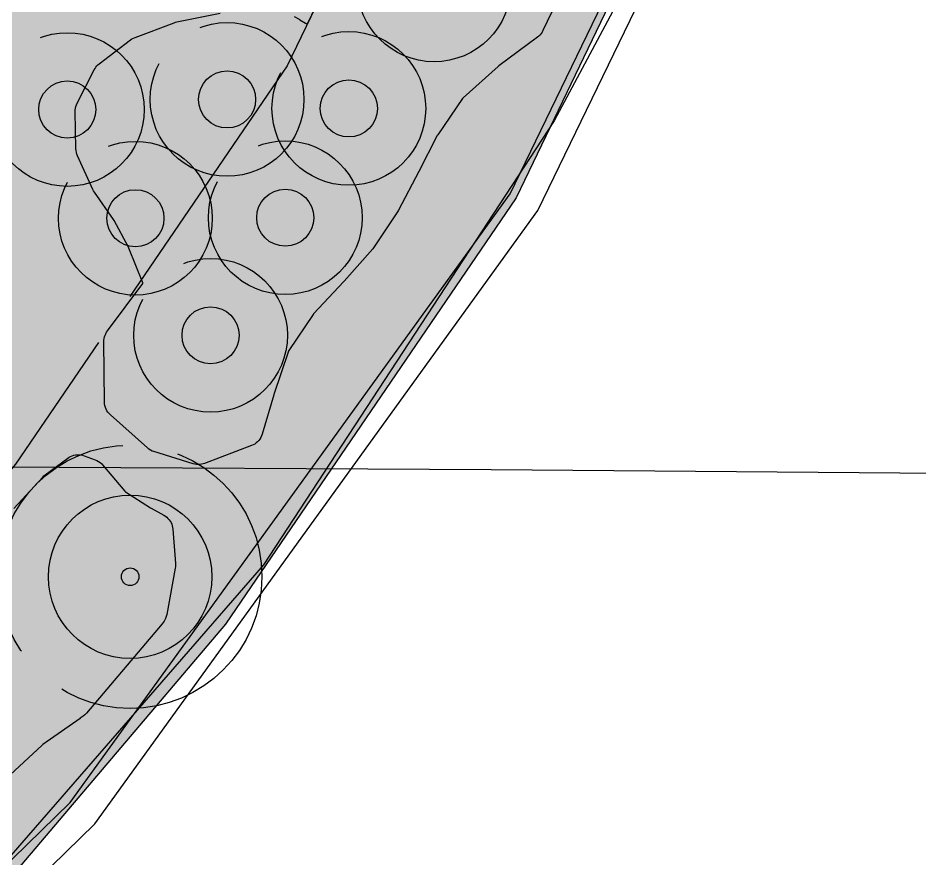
# Model space of a CAD drawing. Header units: metres. Extents: x 1 to 213, y 1 to 147.
# Drawn here: x 55.5 to 59.606, y 23.404 to 27.234 of the extents above; entities that cross this region are included whole.
import ezdxf

# ---------------------------------------------------------------- set-up
doc = ezdxf.new("R2010")
doc.units = ezdxf.units.M
doc.linetypes.add('DASHED', pattern=[1.524, 1.27, -0.254])
for name, color, linetype in [('00-BASE-ARQUITECTURA', 8, 'Continuous'), ('PJ-ARBUSTOS', 82, 'Continuous'), ('PJ-COPA-ADULTA', 8, 'DASHED'), ('PJ-CUBRESUELOS', 150, 'Continuous'), ('PJ-GRAVILLA', 42, 'Continuous'), ('PJ-LIMITE-JARDIN', 7, 'Continuous'), ('PJ-MASAS', 92, 'Continuous'), ('PJ-MASAS-RELLENO', 92, 'Continuous'), ('PJ-RIEGO-SECTORES', 5, 'Continuous'), ('PJ-VISIBILIDAD', 1, 'DASHED')]:
    doc.layers.add(name, color=color, linetype=linetype)

# ---------------------------------------------------------------- blocks, each defined once
blk = doc.blocks.new('PJ_NP')
blk.add_circle((0, 0), 0.13)
at = {"flags": 1}
for tag, p, height in [('CODIGO', (0.15, 0.15), 0.2), ('ESPECIE', (0.15, -0.1), 0.15), ('ZONA', (0.15, -0.3), 0.15)]:
    blk.add_attdef(tag, p, '', height=height, dxfattribs=at)
blk = doc.blocks.new('PJ_BA')
for radius in [0.372, 0.04]:
    blk.add_circle((0, 0), radius)
at = {"flags": 1}
for tag, p, height in [('CODIGO', (0.15, 0.15), 0.2), ('ESPECIE', (0.15, -0.1), 0.15), ('ZONA', (0.15, -0.3), 0.15)]:
    blk.add_attdef(tag, p, '', height=height, dxfattribs=at)

msp = doc.modelspace()

# ---------------------------------------------------------------- hatches: boundary and pattern name
at = {"layer": 'PJ-GRAVILLA'}
h = msp.add_hatch(dxfattribs=at)
h.set_pattern_fill('GRAVEL', scale=0.03)
h.paths.add_polyline_path([(52.0788, 40.2607), (63.1031, 40.2166), (63.1913, 39.8639), (60.2368, 32.0146), (59.8399, 31.2208), (59.3989, 29.8097), (57.7673, 26.4142), (56.4444, 24.4739), (55.2097, 23.0187), (53.0489, 21.0344), (51.9024, 20.2406), (51.8583, 39.1142), (52.0347, 39.5111), (52.0788, 40.2607)])
at = {"layer": 'PJ-MASAS-RELLENO'}
for points in [[(55.9372, 26.312), (55.9347, 26.3161), (55.8473, 26.4401), (55.8432, 26.4465), (55.8398, 26.4533), (55.7706, 26.6068), (55.7676, 26.6143), (55.7654, 26.6221), (55.7641, 26.6301), (55.7635, 26.6381), (55.7602, 26.8079), (55.7604, 26.8157), (55.7614, 26.8235), (55.7632, 26.8312), (55.7657, 26.8387), (55.769, 26.8459), (55.8468, 26.998), (55.8503, 27.0041), (55.8544, 27.01), (55.8589, 27.0154), (55.8639, 27.0205), (55.8694, 27.025), (56.0119, 27.1343), (56.0184, 27.1388), (56.0253, 27.1426), (56.0325, 27.1457), (56.2106, 27.2123), (56.2167, 27.2143), (56.2229, 27.2158), (56.4194, 27.2552), (56.4259, 27.2562), (56.4323, 27.2567), (56.6505, 27.2643), (56.6565, 27.2643), (56.6624, 27.2638), (56.7082, 27.2585), (56.7168, 27.2571), (56.7252, 27.2547), (56.7333, 27.2514), (56.7533, 27.2419), (56.7568, 27.2402), (56.7793, 27.2281), (56.7827, 27.2262), (56.8093, 27.2103), (56.811, 27.2093), (56.8146, 27.2074), (56.8163, 27.2066), (56.8172, 27.2082), (56.8191, 27.2117), (56.82, 27.2135), (56.9379, 27.4587), (56.9414, 27.4653), (56.9455, 27.4714), (56.9501, 27.4772), (56.9553, 27.4825), (56.9609, 27.4873), (57.0842, 27.583), (57.0887, 27.5863), (57.2787, 27.7138), (57.2827, 27.7169), (57.4444, 27.8585), (57.4458, 27.8598), (57.447, 27.8615), (57.552, 28.0306), (57.5529, 28.0323), (57.5535, 28.0341), (57.6052, 28.2285), (57.6061, 28.2331), (57.6351, 28.4383), (57.6353, 28.4404), (57.6352, 28.4426), (57.617, 28.6866), (57.6168, 28.6885), (57.6152, 28.6895), (57.4442, 28.7901), (57.4381, 28.7941), (57.4324, 28.7986), (57.2937, 28.9187), (57.2894, 28.9228), (57.2853, 28.9272), (57.162, 29.0716), (57.1608, 29.0731), (57.0366, 29.2259), (57.0316, 29.2327), (57.0274, 29.24), (56.9335, 29.4241), (56.9303, 29.4312), (56.9278, 29.4385), (56.926, 29.446), (56.925, 29.4536), (56.9247, 29.4613), (56.9252, 29.469), (56.9264, 29.4767), (56.9283, 29.4841), (56.9309, 29.4914), (57.0235, 29.7125), (57.0269, 29.7196), (57.031, 29.7264), (57.0358, 29.7328), (57.0412, 29.7386), (57.0471, 29.7439), (57.0536, 29.7486), (57.0604, 29.7526), (57.0677, 29.7559), (57.0752, 29.7585), (57.0829, 29.7603), (57.3517, 29.8093), (57.3597, 29.8103), (57.3679, 29.8105), (57.376, 29.8099), (57.3841, 29.8085), (57.3919, 29.8063), (57.3995, 29.8032), (57.4067, 29.7994), (57.5508, 29.7144), (57.5571, 29.7102), (57.5631, 29.7054), (57.5686, 29.7001), (57.7105, 29.5479), (57.7149, 29.5429), (57.8556, 29.3645), (57.8586, 29.3611), (58.0106, 29.2077), (58.0119, 29.2065), (58.0134, 29.2055), (58.1868, 29.1052), (58.1884, 29.1044), (58.1901, 29.1039), (58.37, 29.0571), (58.3787, 29.0543), (58.4419, 29.0298), (58.4492, 29.0265), (58.4562, 29.0225), (58.4628, 29.0178), (58.4688, 29.0125), (58.4743, 29.0066), (58.4792, 29.0001), (58.4833, 28.9932), (58.4868, 28.986), (58.4895, 28.9784), (58.4915, 28.9705), (58.4926, 28.9626), (58.4997, 28.8852), (58.5001, 28.8778), (58.4997, 28.8704), (58.4987, 28.863), (58.497, 28.8558), (58.4946, 28.8487), (58.4915, 28.8419), (58.4122, 28.6844), (58.4098, 28.6799), (58.3098, 28.5092), (58.3078, 28.5054), (58.2267, 28.3254), (58.2259, 28.3233), (58.2254, 28.3211), (58.1851, 28.1209), (58.1848, 28.1192), (58.1847, 28.1174), (58.1802, 27.8977), (58.1802, 27.8971), (58.1797, 27.7981), (58.1793, 27.791), (58.1783, 27.784), (58.1768, 27.7771), (58.1746, 27.7704), (58.1718, 27.7639), (57.8895, 27.1765), (57.8858, 27.1696), (57.8815, 27.1632), (57.8765, 27.1572), (57.871, 27.1517), (57.8649, 27.1468), (57.6882, 27.0163), (57.6851, 27.0138), (57.5267, 26.8705), (57.525, 26.8688), (57.5236, 26.867), (57.4109, 26.7025), (57.4084, 26.6982), (57.3244, 26.5348), (57.3241, 26.5343), (57.232, 26.3582), (57.2278, 26.3511), (57.1217, 26.191), (57.1149, 26.1821), (56.9844, 26.0348), (56.983, 26.0332), (56.8455, 25.8859), (56.8445, 25.8847), (56.8435, 25.8834), (56.7323, 25.7191), (56.7314, 25.7175), (56.7307, 25.7159), (56.6643, 25.5199), (56.6638, 25.5184), (56.611, 25.3385), (56.6083, 25.3308), (56.6048, 25.3234), (56.6006, 25.3164), (56.5956, 25.3098), (56.5901, 25.3038), (56.5839, 25.2984), (56.5772, 25.2936), (56.5701, 25.2896), (56.5626, 25.2863), (56.3492, 25.2054), (56.3421, 25.2031), (56.3347, 25.2015), (56.3272, 25.2005), (56.3196, 25.2003), (56.3121, 25.2007), (56.3046, 25.2019), (56.2973, 25.2038), (56.1186, 25.2589), (56.1105, 25.2619), (56.1028, 25.2657), (56.0956, 25.2703), (56.0889, 25.2757), (55.9203, 25.4261), (55.9144, 25.432), (55.9091, 25.4384), (55.9045, 25.4454), (55.9007, 25.4528), (55.8976, 25.4605), (55.8954, 25.4685), (55.8941, 25.4767), (55.8935, 25.485), (55.8908, 25.7599), (55.8911, 25.7673), (55.8921, 25.7747), (55.8937, 25.782), (55.896, 25.789), (55.899, 25.7958), (55.9025, 25.8024), (55.9067, 25.8085), (56.0676, 26.0243), (56.0687, 26.026), (56.0681, 26.0278), (56.0047, 26.186), (56.0028, 26.1901), (55.9372, 26.312)], [(52.4144, 23.1117), (52.4094, 23.1174), (52.4049, 23.1234), (52.401, 23.1299), (52.3978, 23.1367), (52.3952, 23.1438), (52.3933, 23.1511), (52.3921, 23.1585), (52.3916, 23.166), (52.3918, 23.1735), (52.3927, 23.181), (52.3943, 23.1884), (52.3946, 23.1897), (52.3969, 23.1968), (52.3998, 23.2036), (52.4033, 23.2101), (52.4074, 23.2163), (52.4831, 23.3195), (52.4878, 23.3254), (52.4931, 23.3308), (52.4988, 23.3357), (52.513, 23.3466), (52.5203, 23.3516), (52.5281, 23.3557), (52.7102, 23.4403), (52.7172, 23.4432), (52.7243, 23.4453), (52.7316, 23.4468), (52.739, 23.4476), (52.7465, 23.4478), (52.754, 23.4472), (52.7613, 23.4459), (52.9077, 23.4133), (52.9147, 23.4114), (52.9216, 23.4089), (53.1378, 23.3171), (53.1396, 23.3165), (53.1409, 23.3179), (53.2886, 23.4961), (53.2911, 23.4994), (53.3789, 23.6317), (53.384, 23.6385), (53.3898, 23.6448), (53.3963, 23.6504), (53.4033, 23.6553), (53.4108, 23.6594), (53.5334, 23.7187), (53.541, 23.7219), (53.5489, 23.7243), (53.5571, 23.7259), (53.5653, 23.7266), (53.5736, 23.7265), (53.7082, 23.7174), (53.717, 23.7163), (53.7257, 23.7143), (53.7341, 23.7112), (53.8594, 23.658), (53.8635, 23.6561), (53.9907, 23.5933), (53.9925, 23.5926), (53.9944, 23.5923), (54.3127, 23.5704), (54.3146, 23.5703), (54.3154, 23.5721), (54.3969, 23.7878), (54.3985, 23.7933), (54.431, 23.9414), (54.433, 23.9489), (54.4358, 23.9562), (54.4393, 23.9632), (54.4434, 23.9698), (54.4481, 23.976), (54.8466, 24.4456), (54.8514, 24.4508), (54.8567, 24.4555), (54.8623, 24.4598), (54.8683, 24.4635), (55.0473, 24.5643), (55.0517, 24.5671), (55.2144, 24.6893), (55.2158, 24.6904), (55.2171, 24.6917), (55.3524, 24.8383), (55.3544, 24.8406), (55.4776, 24.9961), (55.4814, 25.0006), (55.6125, 25.1434), (55.6179, 25.1488), (55.6238, 25.1536), (55.7259, 25.2294), (55.7325, 25.2338), (55.7395, 25.2375), (55.7468, 25.2405), (55.7543, 25.2428), (55.7621, 25.2443), (55.77, 25.2451), (55.7779, 25.245), (55.7857, 25.2442), (55.7935, 25.2426), (55.801, 25.2403), (55.8513, 25.222), (55.859, 25.2187), (55.8663, 25.2147), (55.8731, 25.2099), (55.8794, 25.2044), (55.8851, 25.1983), (55.9861, 25.0784), (55.9874, 25.077), (55.9891, 25.0758), (56.1037, 25.0029), (56.1057, 25.0017), (56.1638, 24.9694), (56.1705, 24.9652), (56.1768, 24.9604), (56.1826, 24.955), (56.1878, 24.949), (56.1924, 24.9426), (56.1963, 24.9357), (56.1995, 24.9285), (56.202, 24.921), (56.2038, 24.9133), (56.2048, 24.9054), (56.2165, 24.7488), (56.2167, 24.7419), (56.2163, 24.7351), (56.2154, 24.7284), (56.1769, 24.518), (56.1746, 24.5086), (56.1711, 24.4995), (56.1685, 24.4935), (56.1651, 24.4869), (56.1611, 24.4806), (56.1566, 24.4747), (55.8113, 24.0679), (55.8046, 24.0609), (55.7971, 24.0547), (55.7828, 24.0444), (55.7821, 24.0439), (55.6135, 23.925), (55.6093, 23.9217), (55.4638, 23.7865), (55.4599, 23.7823), (55.3345, 23.6271), (55.212, 23.4729), (55.2079, 23.4682), (55.2036, 23.4639), (55.0657, 23.3366), (55.0604, 23.3322), (55.0548, 23.3282), (55.0489, 23.3247), (54.8768, 23.2336), (54.8709, 23.2308), (54.8648, 23.2284), (54.6626, 23.1604), (54.659, 23.159), (54.4677, 23.0732), (54.4659, 23.0723), (54.4644, 23.0711), (54.315, 22.9403), (54.3134, 22.9387), (54.3122, 22.9368), (54.2102, 22.7539), (54.2094, 22.7523), (54.2088, 22.7506), (54.135, 22.5349), (54.1343, 22.533), (54.0584, 22.3281), (54.0552, 22.3206), (54.0512, 22.3135), (53.9693, 22.1822), (53.9652, 22.1763), (53.9606, 22.1708), (53.9556, 22.1657), (53.7865, 22.0104), (53.7808, 22.0056), (53.7746, 22.0014), (53.7681, 21.9978), (53.7613, 21.9947), (53.7542, 21.9924), (53.5495, 21.9344), (53.5416, 21.9326), (53.5336, 21.9316), (53.5255, 21.9314), (53.5174, 21.932), (53.5095, 21.9335), (53.5017, 21.9357), (53.4942, 21.9387), (53.487, 21.9425), (53.31, 22.0471), (53.3041, 22.0509), (53.2986, 22.0552), (53.1516, 22.1812), (53.1484, 22.1838), (52.9842, 22.2973), (52.9807, 22.2999), (52.8288, 22.4177), (52.8223, 22.4233), (52.8165, 22.4296), (52.696, 22.5734), (52.6906, 22.5807), (52.686, 22.5886), (52.599, 22.7605), (52.5955, 22.7683), (52.5929, 22.7765), (52.5912, 22.7848), (52.5904, 22.7933), (52.5845, 22.9358), (52.5843, 22.9378), (52.5829, 22.9394), (52.4144, 23.1117)]]:
    msp.add_hatch(color=7, dxfattribs=at).paths.add_polyline_path(points)

# ---------------------------------------------------------------- linework, layer by layer
at = {"layer": '00-BASE-ARQUITECTURA'}
for points in [[(132.6056, 42.4603), (98.813, 42.4497), (51.9289, 42.4709), (51.9183, 40.2061), (63.2954, 40.1637), (62.5016, 38.0788), (61.8984, 36.4807), (60.5119, 32.8612), (59.8875, 31.2208), (59.2102, 29.4428), (58.5223, 27.8553), (57.9402, 26.7652), (56.6173, 24.7438), (54.7229, 22.5637), (53.0189, 21.0502), (52.1723, 20.4152), (50.426, 19.3146), (48.5316, 18.3832)], [(40.69, 16.7746), (44.1613, 17.0769), (47.4647, 17.9601), (50.5373, 19.3807), (53.3161, 21.2954), (55.7378, 23.6606), (57.7396, 26.433), (59.2582, 29.5689)], [(40.6899, 16.6265), (44.1871, 16.931), (47.5152, 17.8207), (50.6107, 19.252), (53.4102, 21.181), (55.8501, 23.5639), (57.8667, 26.3569), (59.3967, 29.5163)], [(46.1292, 25.2518), (49.7064, 25.2201), (57.6545, 25.1777), (65.7295, 25.1142), (73.6459, 24.9661), (81.0859, 24.9343), (87.8063, 24.7967), (95.7227, 24.6592), (103.4697, 24.5533), (111.5977, 24.5533), (119.3235, 24.384), (125.5677, 24.3628), (133.4522, 24.2887), (136.4473, 24.1088), (135.6007, 25.9821), (134.2989, 28.7867)]]:
    msp.add_lwpolyline(points, dxfattribs=at)
at = {"layer": 'PJ-COPA-ADULTA'}
for centre, radius in [((57.394, 27.3846), 0.35), ((56.4517, 26.863), 0.35), ((55.7241, 26.8171), 0.35), ((57.0058, 26.8222), 0.35), ((56.0341, 26.3219), 0.35), ((56.7166, 26.3245), 0.35), ((56.3764, 25.7888), 0.35), ((56.0102, 24.6892), 0.6)]:
    msp.add_circle(centre, radius, dxfattribs=at)
at = {"layer": 'PJ-LIMITE-JARDIN'}
msp.add_lwpolyline([(52.0788, 40.2607), (63.1031, 40.2166), (63.1913, 39.8639), (60.2368, 32.0146), (59.8399, 31.2208), (59.3989, 29.8097), (57.7673, 26.4142), (56.4444, 24.4739), (55.2097, 23.0187), (53.0489, 21.0344), (51.9024, 20.2406), (51.8583, 39.1142), (52.0347, 39.5111), (52.0788, 40.2607)], close=True, dxfattribs=at)
at = {"layer": 'PJ-MASAS'}
for points in [[(58.1718, 27.7639), (57.8895, 27.1765), (57.8858, 27.1696), (57.8815, 27.1632), (57.8765, 27.1572), (57.871, 27.1517), (57.8649, 27.1468), (57.6882, 27.0163), (57.6851, 27.0138), (57.5267, 26.8705), (57.525, 26.8688), (57.5236, 26.867), (57.4109, 26.7025), (57.4084, 26.6982), (57.3244, 26.5348), (57.3241, 26.5343), (57.232, 26.3582), (57.2278, 26.3511), (57.1217, 26.191), (57.1149, 26.1821), (56.9844, 26.0348), (56.983, 26.0332), (56.8455, 25.8859), (56.8445, 25.8847), (56.8435, 25.8834), (56.7323, 25.7191), (56.7314, 25.7175), (56.7307, 25.7159), (56.6643, 25.5199), (56.6638, 25.5184), (56.611, 25.3385), (56.6083, 25.3308), (56.6048, 25.3234), (56.6006, 25.3164), (56.5956, 25.3098), (56.5901, 25.3038), (56.5839, 25.2984), (56.5772, 25.2936), (56.5701, 25.2896), (56.5626, 25.2863), (56.3492, 25.2054), (56.3421, 25.2031), (56.3347, 25.2015), (56.3272, 25.2005), (56.3196, 25.2003), (56.3121, 25.2007), (56.3046, 25.2019), (56.2973, 25.2038), (56.1186, 25.2589), (56.1105, 25.2619), (56.1028, 25.2657), (56.0956, 25.2703), (56.0889, 25.2757), (55.9203, 25.4261), (55.9144, 25.432), (55.9091, 25.4384), (55.9045, 25.4454), (55.9007, 25.4528), (55.8976, 25.4605), (55.8954, 25.4685), (55.8941, 25.4767), (55.8935, 25.485), (55.8908, 25.7599), (55.8911, 25.7673), (55.8921, 25.7747), (55.8937, 25.782), (55.896, 25.789), (55.899, 25.7958), (55.9025, 25.8024), (55.9067, 25.8085), (56.0676, 26.0243), (56.0687, 26.026), (56.0681, 26.0278), (56.0047, 26.186), (56.0028, 26.1901), (55.9372, 26.312), (55.9372, 26.312), (55.9347, 26.3161), (55.8473, 26.4401), (55.8432, 26.4465), (55.8398, 26.4533), (55.7706, 26.6068), (55.7676, 26.6143), (55.7654, 26.6221), (55.7641, 26.6301), (55.7635, 26.6381), (55.7602, 26.8079), (55.7604, 26.8157), (55.7614, 26.8235), (55.7632, 26.8312), (55.7657, 26.8387), (55.769, 26.8459), (55.8468, 26.998), (55.8503, 27.0041), (55.8544, 27.01), (55.8589, 27.0154), (55.8639, 27.0205), (55.8694, 27.025), (56.0119, 27.1343), (56.0184, 27.1388), (56.0253, 27.1426), (56.0325, 27.1457), (56.2106, 27.2123), (56.2167, 27.2143), (56.2229, 27.2158), (56.4194, 27.2552)], [(56.7568, 27.2402), (56.7793, 27.2281), (56.7827, 27.2262), (56.8093, 27.2103), (56.811, 27.2093), (56.8146, 27.2074), (56.8163, 27.2066), (56.8172, 27.2082), (56.8191, 27.2117), (56.82, 27.2135), (56.9379, 27.4587)], [(55.4814, 25.0006), (55.6125, 25.1434), (55.6179, 25.1488), (55.6238, 25.1536), (55.7259, 25.2294), (55.7325, 25.2338), (55.7395, 25.2375), (55.7468, 25.2405), (55.7543, 25.2428), (55.7621, 25.2443), (55.77, 25.2451), (55.7779, 25.245), (55.7857, 25.2442), (55.7935, 25.2426), (55.801, 25.2403), (55.8513, 25.222), (55.859, 25.2187), (55.8663, 25.2147), (55.8731, 25.2099), (55.8794, 25.2044), (55.8851, 25.1983), (55.9861, 25.0784), (55.9874, 25.077), (55.9891, 25.0758), (56.1037, 25.0029), (56.1057, 25.0017), (56.1638, 24.9694), (56.1705, 24.9652), (56.1768, 24.9604), (56.1826, 24.955), (56.1878, 24.949), (56.1924, 24.9426), (56.1963, 24.9357), (56.1995, 24.9285), (56.202, 24.921), (56.2038, 24.9133), (56.2048, 24.9054), (56.2165, 24.7488), (56.2167, 24.7419), (56.2163, 24.7351), (56.2154, 24.7284), (56.1769, 24.518), (56.1746, 24.5086), (56.1711, 24.4995), (56.1685, 24.4935), (56.1651, 24.4869), (56.1611, 24.4806), (56.1566, 24.4747), (55.8113, 24.0679), (55.8046, 24.0609), (55.7971, 24.0547), (55.7828, 24.0444), (55.7821, 24.0439), (55.6135, 23.925), (55.6093, 23.9217), (55.4638, 23.7865)]]:
    msp.add_lwpolyline(points, dxfattribs=at)
at = {"layer": 'PJ-RIEGO-SECTORES'}
msp.add_lwpolyline([(63.1031, 40.2166), (63.1913, 39.8639), (60.2368, 32.0146), (59.8399, 31.2208), (59.3989, 29.8097), (57.7673, 26.4142), (56.4444, 24.4739), (55.2097, 23.0187), (53.0489, 21.0344), (51.9024, 20.2406), (51.8583, 39.1142), (52.0347, 39.5111), (52.0788, 40.2607), (63.1031, 40.2166)], close=True, dxfattribs=at)
at = {"layer": 'PJ-VISIBILIDAD'}
msp.add_lwpolyline([(53.0966, 22.7074), (53.0589, 38.8609), (53.1313, 39.0237), (53.1441, 39.0565), (61.5925, 39.0227), (59.1356, 32.4956), (58.7666, 31.7575), (58.727, 31.6696), (58.6945, 31.5787), (58.2796, 30.2509), (56.7249, 27.0155), (55.4885, 25.2021), (54.343, 23.8521), (53.0966, 22.7074)], close=True, dxfattribs=at)

# ---------------------------------------------------------------- block references
at = {"layer": 'PJ-ARBUSTOS'}
msp.add_blockref('PJ_BA', (56.0102, 24.6892), dxfattribs=at)
at = {"layer": 'PJ-CUBRESUELOS'}
for p in [(56.4517, 26.863), (55.7241, 26.8171), (57.0058, 26.8222), (56.0341, 26.3219), (56.7166, 26.3245), (56.3764, 25.7888)]:
    msp.add_blockref('PJ_NP', p, dxfattribs=at)

doc.saveas('drawing.dxf')
